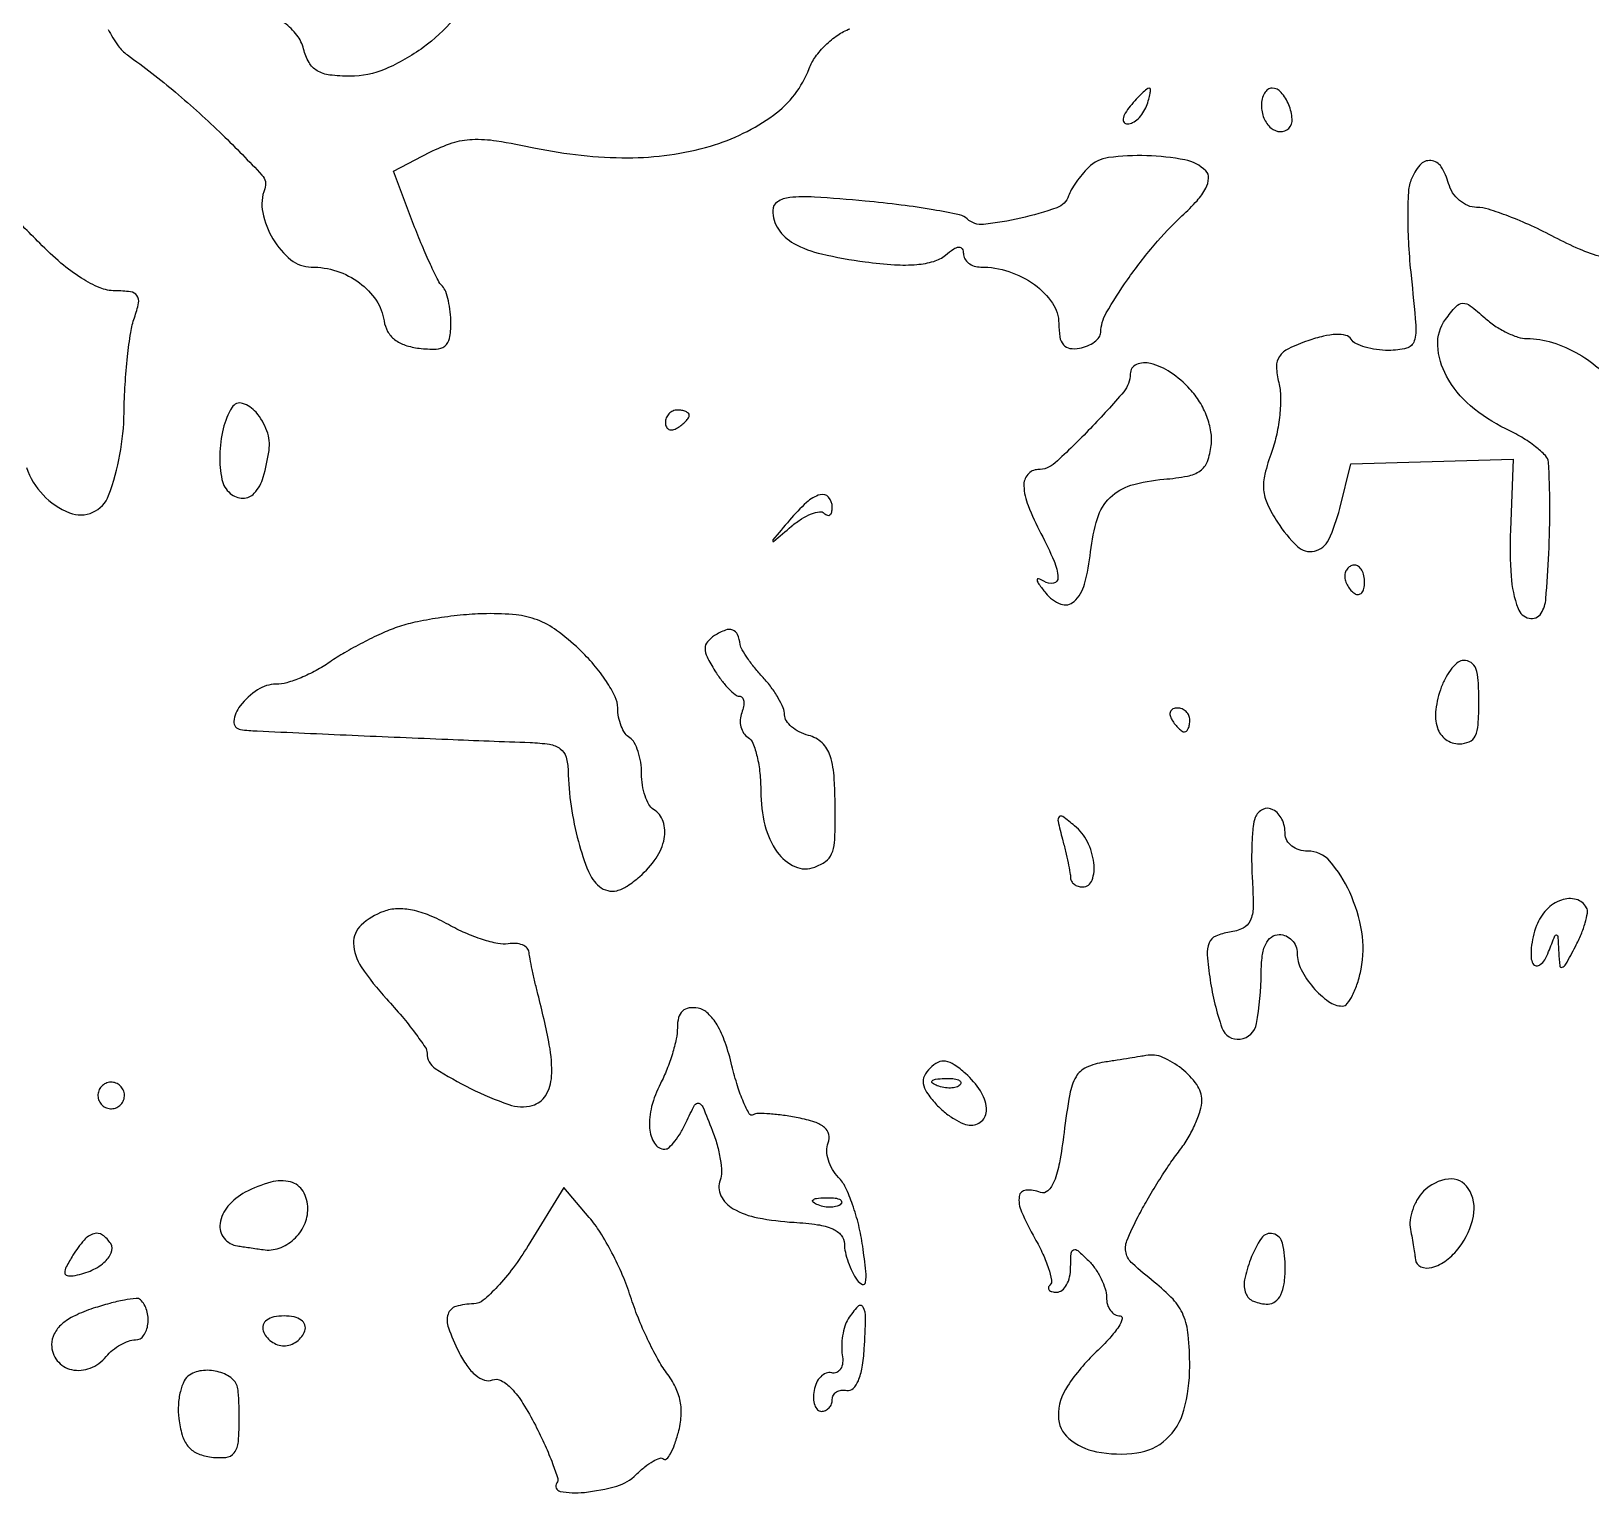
# Model space of a CAD drawing. Extents: x 0 to 5034, y 0 to 2560.
# Drawn here: x 664.8 to 795.6, y 1264.2 to 1386.8 of the extents above; entities that cross this region are included whole.
import ezdxf

# ---------------------------------------------------------------- set-up
doc = ezdxf.new("R2010")
doc.units = 0

msp = doc.modelspace()

# ---------------------------------------------------------------- linework, layer by layer
for points in [[(700.20536, 1387.763709, -0.058571), (697.684899, 1385.423649, -0.057016), (694.488824, 1383.604791, -0.101212), (691.531683, 1383, -0.031092), (689.832408, 1383.105769, -0.102315), (688.774405, 1383.46609, -0.13155), (688.095927, 1384.156017, -0.067484), (687.641965, 1385.290389, 0.103544), (687.07699, 1386.453267, 0.071204), (686.021422, 1387.476854, 0.050388)], [(671.237528, 1386.932355, 0.028596), (672.08813, 1385.566402, 0.084662), (672.864701, 1384.78618, -0.020262), (676.904788, 1381.654921, -0.01828), (680.824151, 1378.101879, -0.010409), (684.151367, 1374.718355, -0.288258), (684.381595, 1373.552036, 0.142355), (684.215852, 1371.574026, 0.084697), (685.073155, 1369.351868, 0.087668), (686.579556, 1367.606639, 0.172642), (688.28412, 1367, -0.078941), (690.424704, 1366.659921, -0.0808), (692.335626, 1365.673896, -0.08656), (693.732395, 1364.20577, -0.111704), (694.395312, 1362.472605, 0.093359), (694.692509, 1361.602134, 0.09901), (695.281825, 1360.920055, 0.084999), (696.169162, 1360.445319, 0.050868), (697.339499, 1360.183578, 0.033055), (698.761389, 1360.109158, 0.164082), (699.5058, 1360.371697, 0.184753), (699.889285, 1361.009876, 0.043953), (700, 1362.266911, 0.027001), (699.947528, 1363.237852, 0.029286), (699.790663, 1364.171076, 0.030562), (699.562414, 1364.946717, 0.109965), (699.287363, 1365.379304, -0.079432), (698.922932, 1365.882433, -0.008305), (698.28515, 1367.196941, -0.010131), (697.578803, 1368.800747, -0.007952), (696.876298, 1370.56628), (695.17787, 1375.04062), (698.241078, 1376.624666, -0.040695), (700.115229, 1377.408013, -0.068679), (701.788805, 1377.708089, -0.049735), (703.82766, 1377.587424, -0.012653), (707.088612, 1376.981195, 0.052044), (714.833973, 1376.164002, 0.071038), (721.774014, 1377.147052, 0.08679), (727.070981, 1379.743098, 0.145676), (730.056747, 1383.649256, -0.066112), (730.588349, 1384.633185, -0.042535), (731.437232, 1385.616011, -0.04221), (732.451534, 1386.451454, -0.060402), (733.482067, 1386.993182, 0.048251)], [(796.583208, 1367.833215, -0.031243), (794.678147, 1368.505324, -0.021767), (792.619716, 1369.487403, 0.014556), (790.676295, 1370.449251, 0.016123), (788.744604, 1371.261925, 0.015648), (787.060492, 1371.847619, 0.075996), (786.063717, 1372, -0.100839), (785.324983, 1372.150517, -0.075741), (784.617324, 1372.5875, -0.072827), (784.047614, 1373.235735, -0.08013), (783.710251, 1374, 0.078431), (783.097187, 1375.401636, 0.232941), (782.224405, 1375.929821, 0.243753), (781.305865, 1375.550441, 0.083826), (780.551609, 1374.273894, 0.078833), (780.332457, 1373.240974, 0.013229), (780.281175, 1371.211876, 0.014198), (780.35247, 1368.802456, 0.012178), (780.561117, 1366.273894, -0.005332), (780.9604, 1362.12837, -0.09461), (780.82244, 1360.797611, -0.263312), (780.187255, 1360.189164, -0.062322), (778.675514, 1360, -0.033883), (777.653926, 1360.069308, -0.038919), (776.698589, 1360.276206, -0.042576), (775.934071, 1360.578179, -0.139888), (775.536912, 1360.940275, 0.198272), (775.094797, 1361.259762, 0.067244), (774.289598, 1361.340553, 0.049333), (773.205799, 1361.195698, 0.026), (771.900786, 1360.815569, 0.027891), (770.280027, 1360.147081, 0.129971), (769.517044, 1359.49728, 0.163258), (769.267567, 1358.639996, 0.051403), (769.460657, 1357.300732, -0.059275), (769.611469, 1356.124242, -0.0278), (769.540029, 1354.589108, -0.027075), (769.284804, 1352.968715, -0.034167), (768.867418, 1351.509895, 0.026101), (768.295224, 1349.625401, 0.081256), (768.188943, 1348.307009, 0.089181), (768.511447, 1347.092775, 0.03565), (769.352705, 1345.584457, 0.055753), (771.023049, 1343.566506, 0.252048), (772.445213, 1343.166523, 0.232472), (773.648123, 1344.132271, 0.048867), (774.573635, 1346.75), (775.5, 1350.5), (782.318313, 1350.690654), (789.136626, 1350.881309), (788.89316, 1344.915808, 0.027628), (788.948853, 1341.062306, 0.071357), (789.533183, 1338.349639, 0.250967), (790.455736, 1337.533319, 0.323038), (791.47126, 1337.953498, 0.11933), (791.871098, 1339.176249, 0.007643), (792.110258, 1342.954361, 0.012112), (792.206839, 1347.027425, 0.017364), (792.079616, 1350.636059, 0.178915), (791.83493, 1351.178072, 0.032337), (790.995814, 1351.926015, 0.031262), (789.847153, 1352.713304, 0.023826), (788.501879, 1353.432084, -0.067366), (785.550927, 1355.355328, -0.089094), (783.535183, 1357.843164, -0.112771), (782.800902, 1360.409829, -0.173052), (783.452533, 1362.604198, -0.024882), (784.332559, 1363.689948, -0.202608), (784.898534, 1363.956477, -0.177446), (785.527422, 1363.754384, -0.018353), (786.738422, 1362.736725, 0.037161), (787.592566, 1362.072072, 0.032825), (788.570868, 1361.510163, 0.034293), (789.523104, 1361.121882, 0.079823), (790.281688, 1361, -0.077079), (792.413601, 1360.669384, -0.05364), (794.646712, 1359.685809, -0.055784), (796.467173, 1358.348664, -0.143486)], [(664.394207, 1350.186583, 0.222327), (668.013549, 1346.375059, 0.419892), (671.284761, 1347.841211, 0.085285), (672.580198, 1354.793835, -0.011794), (672.668684, 1357.143459, -0.011818), (672.867853, 1359.484752, -0.011712), (673.137531, 1361.517103, -0.045258), (673.44683, 1362.75, 0.031997), (673.791933, 1363.985975, 0.211693), (673.662091, 1364.598409, 0.208198), (673.119057, 1364.919597, 0.030907), (671.819579, 1365, -0.100424), (670.560856, 1365.255388, -0.041009), (669.007153, 1366.068862, -0.034871), (667.286337, 1367.334141, -0.023398), (665.5, 1369, 0.015133), (662.609389, 1371.786359, 0.116147)]]:
    msp.add_lwpolyline(points, format="xyb")
for points in [[(757, 1380.5, 0.035237), (756.57205, 1379.903434, 0.100348), (756.396714, 1379.425778, 0.22275), (756.484197, 1379.128897, 0.214681), (756.770566, 1379, 0.125677), (757.201557, 1379.11007, 0.064053), (757.656816, 1379.440625, 0.05745), (758.065988, 1379.926337, 0.054778), (758.361626, 1380.5, 0.019009), (758.557685, 1381.075405, 0.034664), (758.666459, 1381.559375, 0.044074), (758.688496, 1381.904913, 0.407084), (758.59106, 1382, 0.176553), (758.395857, 1381.928855, 0.014236), (757.980891, 1381.559375, 0.017822), (757.50208, 1381.074599, 0.012711)], [(768, 1380.559017, 0.09848), (768.213704, 1379.484534, 0.119858), (768.817565, 1378.658465, 0.164168), (769.58897, 1378.354327, 0.211971), (770.291619, 1378.624952, 0.218914), (770.58367, 1379.414306, 0.079214), (770.298867, 1380.605117, 0.079209), (769.65787, 1381.648401, 0.218838), (768.893011, 1382, 0.15858), (768.552406, 1381.889187, 0.097032), (768.262322, 1381.576711, 0.078855), (768.066453, 1381.110074, 0.060079)], [(753.486645, 1375.343788, 0.023669), (752.959681, 1374.764424, 0.02002), (752.457973, 1374.105425, 0.020492), (752.048943, 1373.466852, 0.051788), (751.821651, 1372.964953, -0.231966), (750.8387, 1371.966589, -0.028445), (747.807761, 1371.093609, -0.028727), (744.693387, 1370.571436, -0.220973), (743.327263, 1371.033686, 0.139827), (742.67706, 1371.374986, 0.008247), (740.466446, 1371.797908, 0.01193), (737.779117, 1372.200423, 0.008476), (734.75, 1372.528438, 0.005965), (730.498608, 1372.864931, 0.042137), (728.427803, 1372.829372, 0.119433), (727.392862, 1372.464284, 0.253724), (727, 1371.739932, 0.148749), (727.475675, 1370.176395, 0.119116), (728.777926, 1368.980102, 0.070966), (731.10809, 1368.091811, 0.022661), (734.768364, 1367.43634, 0.016745), (737.216353, 1367.194682, 0.036947), (739.093721, 1367.21148, 0.049741), (740.506755, 1367.471834, 0.103142), (741.493366, 1367.994494, -0.025035), (742.185906, 1368.512994, -0.127658), (742.635932, 1368.671509, -0.298883), (742.897269, 1368.530046, -0.124079), (743, 1368.122445, 0.128573), (743.111923, 1367.69439, 0.100725), (743.426803, 1367.329718, 0.089133), (743.897832, 1367.084514, 0.075687), (744.452947, 1367, -0.079158), (746.818072, 1366.623201, -0.077669), (748.966083, 1365.529379, -0.087306), (750.474558, 1363.975579, -0.150222), (751, 1362.266161, 0.040306), (751.09084, 1361.141111, 0.135651), (751.396404, 1360.476234, 0.182092), (751.936673, 1360.173949, 0.085238), (752.75, 1360.190371, 0.051099), (753.421336, 1360.392434, 0.061552), (753.993572, 1360.718118, 0.072712), (754.386748, 1361.111403, 0.154652), (754.525991, 1361.513695, -0.125673), (754.988054, 1363.142736, -0.020639), (756.762802, 1365.925719, -0.023329), (759.008091, 1368.845108, -0.03043), (761.336808, 1371.280061, 0.022734), (762.604613, 1372.565526, 0.061406), (763.338103, 1373.614174, 0.105652), (763.573327, 1374.440948, 0.216296), (763.341219, 1375.058781, 0.15059), (761.582677, 1375.988794, 0.039675), (758.381096, 1376.336633, 0.039264), (755.184374, 1376.178024, 0.165829)], [(757, 1358.033659, -0.178273), (756.448521, 1356.536092, -0.015327), (753.662705, 1353.462538, -0.014982), (750.692314, 1350.559951, -0.188147), (749.256925, 1350, 0.222641), (748.39535, 1349.596347, 0.187386), (748.07154, 1348.632305, 0.083642), (748.429284, 1346.980831, 0.025132), (749.506161, 1344.635693, -0.01762), (750.604474, 1342.335592, -0.087576), (750.937437, 1340.948271, -0.381767), (750.568072, 1340.480646, -0.180387), (749.75, 1340.632941, 0.049001), (749.302509, 1340.845292, 0.570862), (749.182434, 1340.745727, 0.120053), (749.32979, 1340.395145, 0.011232), (749.907618, 1339.649577, 0.12923), (751.165012, 1338.72898, 0.287521), (752.284619, 1338.938499, 0.142951), (753.162919, 1340.397486, 0.037234), (753.667535, 1343.116898, -0.047752), (754.247302, 1345.91269, -0.123659), (755.308618, 1347.659483, -0.125134), (757.060438, 1348.685388, -0.049479), (759.826112, 1349.194172, 0.02462), (761.801484, 1349.457014, 0.10955), (762.872983, 1349.90971, 0.149854), (763.474127, 1350.691787, 0.060464), (763.793701, 1352.014531, 0.069673), (763.766981, 1353.183826, 0.049596), (763.428243, 1354.451656, 0.047496), (762.823252, 1355.687905, 0.050039), (762.004746, 1356.764531, 0.056209), (760.382707, 1358.154415, 0.087175), (758.705322, 1358.908042, 0.164696), (757.515327, 1358.8149, 0.300108)], [(681.641212, 1355.228486, 0.080331), (680.896807, 1353.43416, 0.052972), (680.613093, 1351.213836, 0.05477), (680.793425, 1349.174227, 0.171774), (681.48783, 1348.0101, 0.169406), (682.556161, 1347.611512, 0.217866), (683.507524, 1348.022241, 0.112918), (684.261053, 1349.371488, 0.036893), (684.74071, 1351.614251, 0.121711), (684.568347, 1353.245238, 0.090586), (683.652528, 1354.814763, 0.141287), (682.521045, 1355.55802, 0.341885)], [(718, 1353.940983, 0.108972), (718.078288, 1353.586039, 0.182303), (718.29375, 1353.3746, 0.161196), (718.6179, 1353.343488, 0.082592), (719, 1353.5, 0.029505), (719.382774, 1353.768994, 0.035638), (719.70625, 1354.066025, 0.038439), (719.934461, 1354.34829, 0.151918), (720, 1354.559017, 0.210953), (719.92554, 1354.727648, 0.081139), (719.70625, 1354.870461, 0.061769), (719.382849, 1354.967655, 0.042167), (719, 1355, 0.105053), (718.618444, 1354.918938, 0.099167), (718.29375, 1354.688914, 0.09642), (718.076123, 1354.345238, 0.093332)], [(728.404988, 1345.75, 0.000386), (727.019445, 1344.110957, 0.266324), (726.999475, 1344.001485, 0.523313), (727.069817, 1343.982287, 0.000492), (728.581152, 1345.252182, -0.032794), (729.427036, 1345.874419, -0.048385), (730.247439, 1346.293186, -0.060208), (730.929532, 1346.47099, -0.234177), (731.331152, 1346.335515, 0.109963), (731.585578, 1346.173742, 0.251921), (731.803526, 1346.205849, 0.175975), (731.952847, 1346.432486, 0.058615), (732, 1346.833333, 0.17684), (731.687294, 1347.68983, 0.299328), (730.98259, 1347.89935, 0.113307), (729.844065, 1347.249981, 0.031073)], [(775, 1341.059017, 0.076861), (775.061561, 1340.660916, 0.053298), (775.244792, 1340.243158, 0.05288), (775.514519, 1339.869696, 0.071639), (775.833333, 1339.603006, 0.16277), (776.149103, 1339.528782, 0.190804), (776.421875, 1339.66697, 0.124167), (776.606344, 1340.023273, 0.05773), (776.666667, 1340.543989, 0.055286), (776.604892, 1341.100961, 0.074868), (776.421875, 1341.572297, 0.094314), (776.151276, 1341.888458, 0.170324), (775.833333, 1342, 0.112153), (775.515437, 1341.927786, 0.100145), (775.244792, 1341.723586, 0.094392), (775.063221, 1341.418314, 0.087308)], [(695.5, 1336.778468, 0.021452), (694.158982, 1336.237218, 0.012582), (692.601529, 1335.481658, 0.012571), (691.079242, 1334.646109, 0.020863), (689.84563, 1333.857415, -0.028925), (688.693149, 1333.14649, -0.02605), (687.42605, 1332.545616, -0.026961), (686.232227, 1332.127598, -0.070843), (685.336176, 1332, 0.146718), (683.787639, 1331.535607, 0.080618), (682.318546, 1330.18446, 0.142467), (681.794071, 1328.883739, 0.409022), (682.345611, 1328.196469, 0.01807), (683.741918, 1328.081892, 0.000285), (691.713532, 1327.721589, 0.000866), (699.755852, 1327.376642, 0.001374), (706.644213, 1327.112099, -0.029383), (708.273917, 1326.957819, -0.121516), (709.180351, 1326.579935, -0.163395), (709.660353, 1325.89322, -0.066133), (709.837863, 1324.75, 0.030769), (710.087747, 1321.763856, 0.029623), (710.703266, 1318.792072, 0.029585), (711.53674, 1316.298841, 0.124716), (712.458445, 1315.034488, 0.112225), (713.154457, 1314.681629, 0.122394), (713.911513, 1314.680025, 0.085748), (714.786333, 1315.062889, 0.032721), (715.849666, 1315.869616, 0.065007), (717.212914, 1317.40366, 0.09911), (717.903013, 1319.039958, 0.132834), (717.812888, 1320.478088, 0.174364), (717, 1321.5, -0.128561), (716.615613, 1321.903211, -0.04604), (716.29375, 1322.636189, -0.041947), (716.073871, 1323.542916, -0.038534), (716, 1324.5, 0.038534), (715.926129, 1325.457084, 0.041947), (715.70625, 1326.363811, 0.04604), (715.384387, 1327.096789, 0.128561), (715, 1327.5, -0.109252), (714.61653, 1327.872743, -0.050689), (714.29375, 1328.491761, -0.04684), (714.074098, 1329.239411, -0.048072), (714, 1330.008331, 0.113807), (713.785451, 1330.938718, 0.032252), (713.045313, 1332.238133, 0.030707), (711.993864, 1333.63966, 0.028193), (710.75, 1334.944687, 0.029368), (708.87106, 1336.50907, 0.067457), (707.259797, 1337.391126, 0.06705), (705.465766, 1337.815463, 0.028726), (703, 1337.916425, 0.019046), (701.057477, 1337.810253, 0.014473), (698.940625, 1337.551493, 0.014694), (696.966876, 1337.192401, 0.032853)], [(722.12887, 1336.079646, 0.076256), (721.522222, 1335.562639, 0.181817), (721.320643, 1335.015652, 0.115566), (721.49407, 1334.296803, 0.022854), (722.148377, 1333.134019, 0.022786), (722.711983, 1332.316899, 0.02965), (723.303478, 1331.626868, 0.030176), (723.84613, 1331.128865, 0.17222), (724.209162, 1331, -0.232602), (724.441577, 1330.885695, -0.130927), (724.565679, 1330.589088, -0.081602), (724.553501, 1330.137269, -0.044183), (724.400442, 1329.601151, 0.078162), (724.27569, 1329.017004, 0.076891), (724.33511, 1328.419289, 0.081902), (724.564485, 1327.900093, 0.109884), (724.931826, 1327.542134, -0.163924), (725.345315, 1327.043444, -0.033944), (725.686224, 1325.939209, -0.032322), (725.921648, 1324.542285, -0.02559), (726, 1323.012412, 0.061062), (726.348961, 1320.165628, 0.093934), (727.38356, 1317.917237, 0.133226), (728.871435, 1316.69592, 0.199807), (730.528939, 1316.649478, 0.063686), (731.439724, 1317.139509, 0.133194), (731.945156, 1317.757978, 0.087631), (732.187191, 1318.723918, 0.017676), (732.25, 1320.5, 0.011946), (732.164716, 1324.068966, 0.063761), (731.8258, 1325.984352, 0.129025), (731.140915, 1327.07892, 0.125471), (730, 1327.710251, -0.052637), (729.235039, 1327.999018, -0.060954), (728.5875, 1328.430603, -0.07074), (728.147595, 1328.93226, -0.145683), (728, 1329.42807, 0.100778), (727.879939, 1330.017689, 0.03029), (727.469474, 1330.841355, 0.029007), (726.885167, 1331.731496, 0.027795), (726.193955, 1332.561439, -0.016787), (725.494431, 1333.36474, -0.019479), (724.885941, 1334.175339, -0.018869), (724.428183, 1334.893862, -0.099712), (724.277289, 1335.333333, 0.065104), (724.053915, 1336.166309, 0.214302), (723.649816, 1336.547744, 0.179271), (723.03838, 1336.535247, 0.044621)], [(783.099177, 1331.75, 0.056069), (782.632463, 1329.874325, 0.110249), (782.766516, 1328.350785, 0.158725), (783.467268, 1327.37376, 0.159784), (784.606989, 1327, 0.100949), (785.447624, 1327.171469, 0.184416), (785.944577, 1327.650624, 0.094118), (786.189825, 1328.60626, 0.015884), (786.25, 1330.5, 0.014084), (786.198568, 1332.325559, 0.073842), (785.995907, 1333.306419, 0.159715), (785.599021, 1333.809522, 0.147588), (784.967776, 1334, 0.167284), (784.512815, 1333.843402, 0.053737), (783.993082, 1333.339062, 0.046685), (783.495323, 1332.611108, 0.037658)], [(760.5, 1329, 0.029505), (760.768994, 1328.617226, 0.035638), (761.066025, 1328.29375, 0.038439), (761.34829, 1328.065539, 0.151918), (761.559017, 1328, 0.210953), (761.727648, 1328.07446, 0.081139), (761.870461, 1328.29375, 0.061769), (761.967655, 1328.617151, 0.042167), (762, 1329, 0.105053), (761.918938, 1329.381556, 0.099167), (761.688914, 1329.70625, 0.09642), (761.345238, 1329.923877, 0.093332), (760.940983, 1330, 0.108972), (760.586039, 1329.921712, 0.182303), (760.3746, 1329.70625, 0.161196), (760.343488, 1329.3821, 0.082592)], [(751.31293, 1319, -0.006262), (751.566522, 1317.987865, -0.007165), (751.782897, 1317.014062, -0.006539), (751.943598, 1316.184, -0.040009), (751.986345, 1315.75, 0.131424), (752.068464, 1315.463944, 0.098539), (752.289739, 1315.220313, 0.086425), (752.616858, 1315.056371, 0.07317), (753, 1315, 0.31727), (753.799567, 1315.564145, 0.118673), (753.952378, 1317.005069, 0.084302), (753.405358, 1318.781033, 0.104602), (752.326585, 1320.127555, 0.013599), (751.33265, 1320.89849, 0.385293), (751.034175, 1320.867634, 0.244375), (750.940765, 1320.506184, 0.007891)], [(767.488252, 1320.813382, 0.065406), (767.310731, 1320.060459, 0.013808), (767.21162, 1318.710868, 0.01424), (767.184369, 1317.127829, 0.013081), (767.245315, 1315.500212, -0.017159), (767.310453, 1313.275684, -0.104014), (767.068779, 1312.154602, -0.179071), (766.460367, 1311.532148, -0.075364), (765.322613, 1311.190176, 0.065266), (764.171452, 1310.869252, 0.198505), (763.613417, 1310.301374, 0.117253), (763.458537, 1309.285538, 0.016963), (763.70285, 1307.189965, 0.045797), (764.693733, 1303.167256, 0.355934), (766.223886, 1302.22099, 0.326344), (767.595823, 1303.527429, 0.043588), (767.984687, 1307.75, -0.029305), (768.077171, 1309.208996, -0.078759), (768.36282, 1310.205781, -0.12706), (768.840278, 1310.785402, -0.158554), (769.5, 1311, -0.103894), (770.072357, 1310.879773, -0.098961), (770.559375, 1310.538393, -0.09673), (770.885751, 1310.028401, -0.094386), (771, 1309.428571, 0.12), (771.332297, 1308.063943, 0.058041), (772.344007, 1306.564853, 0.05876), (773.632653, 1305.379217, 0.157894), (774.803571, 1305, 0.234176), (775.209427, 1305.201112, 0.04586), (775.6545, 1305.912569, 0.039958), (776.06432, 1306.916734, 0.027561), (776.371324, 1308.106618, 0.090716), (776.422593, 1311.221272, 0.065385), (775.409577, 1314.5543, 0.072029), (773.748776, 1317.148498, 0.217729), (771.886059, 1318, -0.074814), (771.165433, 1318.108432, -0.08866), (770.55403, 1318.423289, -0.100678), (770.145311, 1318.891458, -0.129981), (770, 1319.440983, 0.109347), (769.727697, 1320.671225, 0.160115), (768.975291, 1321.473724, 0.240244), (768.119754, 1321.498129, 0.193769)], [(791.085189, 1311.75, 0.03223), (790.800685, 1310.820102, 0.035011), (790.647678, 1309.886686, 0.037469), (790.633457, 1309.077841, 0.120347), (790.789916, 1308.566376, 0.230013), (791.065804, 1308.384743, 0.197826), (791.404379, 1308.475007, 0.096905), (791.772387, 1308.889185, 0.040018), (792.102217, 1309.566376, -0.002682), (792.624171, 1310.878473, -0.327363), (792.76848, 1310.967763, -0.375737), (792.878714, 1310.854832, -0.002999), (792.944457, 1309.5, 0.016092), (793.028118, 1308.381659, 0.484571), (793.236208, 1308.250765, 0.182134), (793.543229, 1308.510042, 0.005528), (794.353593, 1310, 0.023012), (794.831411, 1311.012151, 0.029361), (795.171872, 1311.985938, 0.029925), (795.353564, 1312.806902, 0.162846), (795.279835, 1313.25, 0.206681), (794.413892, 1313.943734, 0.15401), (793.176284, 1313.896918, 0.116941), (791.923752, 1313.082989, 0.100429)], [(694.365427, 1312.939477, 0.097145), (692.474563, 1311.785387, 0.218439), (691.836237, 1310.27137, 0.142004), (692.480487, 1308.282405, 0.036587), (694.593737, 1305.606836, -0.01052), (695.898533, 1304.120991, -0.014599), (696.99941, 1302.732514, -0.011042), (697.845576, 1301.54499, -0.150371), (698, 1301.043125, 0.254505), (698.691656, 1299.772315, 0.028405), (701.658818, 1298.08466, 0.031593), (704.858583, 1296.742424, 0.148527), (706.828224, 1296.66533, 0.195188), (707.957382, 1297.508334, 0.123906), (708.444947, 1299.099099, 0.060559), (708.259239, 1301.743226, 0.014907), (707.303316, 1306, -0.005101), (707.050586, 1307.030469, -0.005199), (706.820597, 1308.059375, -0.005059), (706.63913, 1308.957354, -0.021423), (706.559091, 1309.5, 0.167792), (706.391452, 1309.859731, 0.103098), (706.000804, 1310.125129, 0.081109), (705.4436, 1310.255252, 0.058398), (704.804546, 1310.223843, -0.09295), (703.947756, 1310.240631, -0.026437), (702.654573, 1310.58163, -0.02565), (701.207255, 1311.129666, -0.024629), (699.803314, 1311.829639, 0.029706), (698.210564, 1312.603667, 0.047946), (696.770091, 1313.044758, 0.057363), (695.486534, 1313.156359, 0.081792)], [(719, 1303.187631, -0.052021), (718.901635, 1302.244763, -0.021456), (718.582619, 1300.999573, -0.020951), (718.12309, 1299.68212, -0.025274), (717.57913, 1298.489885, 0.056341), (716.843356, 1296.570241, 0.080589), (716.675009, 1294.757858, 0.121645), (717.082678, 1293.486555, 0.260243), (717.954174, 1293, 0.191545), (718.305803, 1293.139836, 0.03584), (718.783661, 1293.660938, 0.033775), (719.284539, 1294.388434, 0.025242), (719.738532, 1295.25, -0.011627), (720.452289, 1296.698822, -0.36142), (720.796077, 1296.842624, -0.222488), (721.13626, 1296.534928, -0.00573), (721.932161, 1294.577551, -0.026176), (722.33666, 1293.366665, -0.02787), (722.602569, 1292.145081, -0.028936), (722.710573, 1291.076705, -0.102684), (722.600255, 1290.400664, 0.209357), (722.661113, 1289.088427, 0.149015), (723.68314, 1288.002184, 0.082953), (725.754951, 1287.235403, 0.032513), (728.788624, 1286.857474, -0.020193), (730.767954, 1286.660243, -0.065971), (732.033247, 1286.308088, -0.117777), (732.747363, 1285.778974, -0.173922), (733.015313, 1285.054492, 0.053359), (733.097652, 1284.350711, 0.029259), (733.339107, 1283.516007, 0.028825), (733.686941, 1282.688037, 0.040587), (734.096087, 1282, 0.137869), (734.525233, 1281.653551, 0.488278), (734.789745, 1281.799186, 0.066811), (734.814007, 1282.745525, 0.007801), (734.553111, 1284.849092, 0.024897), (734.214972, 1286.618922, 0.025135), (733.703385, 1288.340655, 0.025924), (733.106652, 1289.788569, 0.08587), (732.514827, 1290.62803, -0.065186), (732.01025, 1291.28464, -0.05903), (731.671196, 1292.070967, -0.062609), (731.540129, 1292.862381, -0.101717), (731.650762, 1293.532284, 0.145989), (731.704478, 1294.233284, 0.167633), (731.357473, 1294.804855, 0.095528), (730.529953, 1295.259633, 0.028668), (729.132311, 1295.623538, 0.014599), (727.900851, 1295.832645, 0.018436), (726.751528, 1295.950442, 0.016727), (725.796987, 1295.980823, 0.123393), (725.358569, 1295.870192, -0.40767), (725.031195, 1295.964854, -0.027156), (724.553023, 1296.928007, -0.026962), (724.049901, 1298.295241, -0.015438), (723.58453, 1299.991109, 0.024441), (723.007186, 1301.955765, 0.049193), (722.330112, 1303.420489, 0.066878), (721.573407, 1304.385766, 0.147244), (720.75, 1304.814433, 0.078513), (719.978126, 1304.838292, 0.157055), (719.430931, 1304.582441, 0.144099), (719.106279, 1304.035445, 0.062434)], [(754.814434, 1300.289963, 0.06788), (753.308439, 1299.845168, 0.158683), (752.448981, 1299.06437, 0.086863), (751.922313, 1297.600154, 0.011924), (751.441727, 1294.379894, -0.013531), (751.056985, 1291.857407, -0.048973), (750.614502, 1290.296832, -0.103642), (750.092939, 1289.501972, -0.295681), (749.475058, 1289.371197, 0.108103), (748.237436, 1289.559561, 0.360604), (747.682657, 1289.035944, 0.135908), (747.875813, 1287.74087, 0.023389), (749, 1285.5, -0.020041), (749.668628, 1284.189173, -0.029724), (750.137367, 1282.988408, -0.029543), (750.389864, 1282.014497, -0.250024), (750.262451, 1281.595784, 0.133924), (750.133435, 1281.37, 0.259855), (750.184387, 1281.175012, 0.152172), (750.426251, 1281.041397, 0.050715), (750.833333, 1281, 0.172744), (751.278489, 1281.158527, 0.093682), (751.657292, 1281.608482, 0.074056), (751.913581, 1282.278993, 0.054367), (752, 1283.071429, -0.015801), (752.037548, 1284.259279, -0.293958), (752.25, 1284.547619, -0.279599), (752.610465, 1284.481543, -0.014708), (753.5, 1283.642857, -0.045706), (754.074073, 1282.953005, -0.037117), (754.559375, 1282.121875, -0.03846), (754.892467, 1281.281635, -0.075276), (755, 1280.571429, 0.071402), (755.086197, 1279.970899, 0.086701), (755.337317, 1279.461607, 0.100339), (755.710416, 1279.121124, 0.135753), (756.148314, 1279, -0.498582), (756.330964, 1278.757615, -0.077005), (756.034494, 1278.116195, -0.038219), (755.277843, 1277.147412, -0.017152), (754.148314, 1275.991302, 0.054456), (751.72926, 1273.115018, 0.149167), (750.967371, 1270.601482, 0.222028), (751.848025, 1268.725052, 0.125052), (754.163711, 1267.617258, 0.082505), (757.549787, 1267.506294, 0.15337), (760.016256, 1268.656172, 0.142035), (761.50222, 1271.090771, 0.067034), (761.990926, 1274.773053, 0.022495), (761.867126, 1277.410607, 0.076798), (761.451244, 1279.072702, 0.089134), (760.590685, 1280.396925, 0.037065), (759.013967, 1281.844217, -0.016762), (757.177985, 1283.397085, -0.149758), (756.642856, 1284.294038, -0.160068), (756.720981, 1285.308916, -0.019898), (757.664437, 1287.344217, -0.013012), (758.419265, 1288.726334, -0.008631), (759.353364, 1290.273541, -0.00869), (760.313224, 1291.745648, -0.016709), (761.141395, 1292.884859, 0.032739), (761.852751, 1293.932362, 0.028954), (762.454035, 1295.106715, 0.030083), (762.870848, 1296.230503, 0.07389), (763, 1297.099675, 0.156048), (762.580448, 1298.411248, 0.069224), (761.318187, 1299.746178, 0.06881), (759.72671, 1300.695271, 0.146532), (758.315741, 1300.850168, -0.004897), (757.843661, 1300.768229, -0.000852), (756.950739, 1300.623802, -0.000926), (755.902428, 1300.458063, -0.000829)], [(740.2, 1299.8, 0.082322), (739.725224, 1299.136542, 0.154336), (739.627214, 1298.490664, 0.112405), (739.917595, 1297.762651, 0.033053), (740.668641, 1296.813654, 0.036663), (741.395999, 1296.119644, 0.035732), (742.222931, 1295.532761, 0.037952), (743.023937, 1295.125965, 0.098831), (743.654988, 1295, 0.21444), (744.617125, 1295.432532, 0.211473), (744.939704, 1296.44294, 0.118666), (744.422543, 1297.886517, 0.063837), (743.186346, 1299.331359, 0.033053), (742.237349, 1300.082405, 0.112405), (741.509336, 1300.372786, 0.154336), (740.863458, 1300.274776, 0.082322)], [(670.552786, 1298.08541, 0.099038), (670.401684, 1297.679226, 0.097945), (670.417584, 1297.244476, 0.097945), (670.597789, 1296.848514, 0.099038), (670.91459, 1296.552786, 0.099038), (671.320774, 1296.401684, 0.097945), (671.755524, 1296.417584, 0.097945), (672.151486, 1296.597789, 0.099038), (672.447214, 1296.91459, 0.099038), (672.598316, 1297.320774, 0.097945), (672.582416, 1297.755524, 0.097945), (672.402211, 1298.151486, 0.099038), (672.08541, 1298.447214, 0.099038), (671.679226, 1298.598316, 0.097945), (671.244476, 1298.582416, 0.097945), (670.848514, 1298.402211, 0.099038)], [(742.729167, 1298.395833, -0.126455), (742.402231, 1298.202593, -0.060344), (741.916927, 1298.123424, -0.05415), (741.359369, 1298.160852, -0.051402), (740.8125, 1298.316886, -0.054073), (740.395823, 1298.538436, -0.470617), (740.37858, 1298.720685, -0.168741), (740.670344, 1298.862007, -0.018894), (741.416667, 1298.921053, -0.028489), (742.112848, 1298.910055, -0.077125), (742.592839, 1298.799335, -0.208169), (742.77538, 1298.614691, -0.296942)], [(682.746396, 1289.375108, 0.095367), (681.295591, 1288.219108, 0.142633), (680.632345, 1286.751676, 0.206805), (680.967874, 1285.523657, 0.19158), (682.106989, 1284.875, -0.000902), (682.537163, 1284.813995, -0.000399), (683.104865, 1284.731978, -0.000395), (683.706115, 1284.644138, -0.000533), (684.25, 1284.563648, 0.122355), (685.593193, 1284.692326, 0.101599), (686.826789, 1285.434319, 0.098781), (687.694026, 1286.624114, 0.108658), (688, 1288.015456, 0.135594), (687.601169, 1289.459101, 0.19711), (686.556218, 1290.241145, 0.132198), (684.889668, 1290.225104, 0.052581)], [(781.61524, 1289.472383, 0.064026), (781.088244, 1288.789871, 0.049478), (780.695426, 1287.935089, 0.050619), (780.486654, 1287.046432, 0.079762), (780.50979, 1286.264872, -0.003242), (780.644488, 1285.534179, -0.003193), (780.770404, 1284.798119, -0.003138), (780.87256, 1284.151814, -0.012207), (780.923489, 1283.75, 0.274276), (781.380404, 1283.132521, 0.167384), (782.312952, 1283.070259, 0.096639), (783.527813, 1283.668692, 0.067881), (784.607954, 1284.75, 0.112966), (785.792514, 1287.372034, 0.193409), (785.362535, 1289.698573, 0.290312), (783.690782, 1290.487346, 0.166812)], [(706.482422, 1284.90394, -0.021807), (705.224539, 1283.039204, -0.02865), (703.910982, 1281.461663, -0.028753), (702.708966, 1280.315357, -0.174814), (701.916667, 1280.018888, 0.067764), (700.421295, 1279.797091, 0.251282), (699.762798, 1279.152226, 0.164472), (699.788613, 1278.007063, 0.028552), (700.654939, 1275.989872, 0.036716), (701.341208, 1274.834914, 0.066832), (702.082374, 1274.028081, 0.092835), (702.815668, 1273.618689, 0.174349), (703.48569, 1273.632882, -0.221092), (704.223393, 1273.582066, -0.077282), (705.085869, 1272.915156, -0.050393), (706.046296, 1271.671562, -0.021297), (707.085222, 1269.832951, -0.011181), (707.903532, 1268.136247, -0.017051), (708.52952, 1266.625929, -0.011758), (708.965914, 1265.373601, -0.251065), (708.897864, 1265, 0.565377), (709.163965, 1264.286589, 0.072325), (711.197599, 1264.204715, 0.043749), (713.916719, 1264.73218, 0.127268), (715.552852, 1265.695709, -0.026185), (716.280453, 1266.350846, -0.041404), (716.973855, 1266.823115, -0.050302), (717.545582, 1267.074766, -0.282159), (717.856625, 1267, 0.424005), (718.100533, 1267.003937, 0.062288), (718.423965, 1267.449226, 0.04016), (718.770774, 1268.218594, 0.020476), (719.086598, 1269.231408, 0.047685), (719.317247, 1270.607847, 0.066342), (719.240209, 1271.853602, 0.066177), (718.839261, 1273.038012, 0.047161), (718.102937, 1274.231408, -0.036212), (717.352625, 1275.390017, -0.015088), (716.50509, 1277.049789, -0.014835), (715.700809, 1278.888825, -0.018592), (715.070566, 1280.640214, 0.02488), (714.40921, 1282.407994, 0.018293), (713.509846, 1284.297099, 0.018576), (712.524721, 1286.02543, 0.038681), (711.608595, 1287.275266), (709.464844, 1289.770105)], [(732.729167, 1288.395833, -0.126455), (732.402231, 1288.202593, -0.060344), (731.916927, 1288.123424, -0.05415), (731.359369, 1288.160852, -0.051402), (730.8125, 1288.316886, -0.054073), (730.395823, 1288.538436, -0.470617), (730.37858, 1288.720685, -0.168741), (730.670344, 1288.862007, -0.018894), (731.416667, 1288.921053, -0.028489), (732.112848, 1288.910055, -0.077125), (732.592839, 1288.799335, -0.208169), (732.77538, 1288.614691, -0.296942)], [(668.292053, 1284.096043, 0.01565), (667.727556, 1283.125828, 0.125945), (667.603357, 1282.629248, 0.347564), (667.791718, 1282.393679, 0.094798), (668.301506, 1282.374164, 0.060316), (669.732468, 1282.772126, 0.078926), (670.888689, 1283.479844, 0.111292), (671.507978, 1284.307575, 0.248492), (671.457295, 1285.069098, 0.104401), (670.770543, 1285.789307, 0.22871), (670.035597, 1285.901464, 0.142484), (669.224312, 1285.368413, 0.03706)], [(767.085189, 1283.75, 0.041188), (766.592634, 1282.030719, 0.143769), (766.694028, 1280.893124, 0.206614), (767.34912, 1280.233524, 0.095623), (768.559017, 1280, 0.164437), (769.171034, 1280.206871, 0.118321), (769.629918, 1280.770478, 0.077913), (769.911367, 1281.705864, 0.034204), (770, 1283, 0.05409), (769.771899, 1285.102374, 0.282906), (768.998346, 1285.904044, 0.315255), (768.01782, 1285.536154, 0.060003)], [(670, 1279.643836, 0.031919), (668.440916, 1279.021689, 0.068372), (667.359533, 1278.313154, 0.093484), (666.723791, 1277.507085, 0.12093), (666.5, 1276.595329, 0.170567), (666.972845, 1275.249558, 0.171636), (668.182321, 1274.499555, 0.148702), (669.738657, 1274.624526, 0.126342), (671.078757, 1275.594896, -0.048143), (671.620206, 1276.132528, -0.041486), (672.281003, 1276.587251, -0.043531), (672.955875, 1276.899045, -0.086662), (673.533961, 1277, 0.246639), (674.218794, 1277.359694, 0.121039), (674.578064, 1278.306594, 0.099805), (674.488227, 1279.467678, 0.134684), (673.945611, 1280.364892, 0.222473), (673.60646, 1280.477771, 0.01606), (672.602773, 1280.327478, 0.020083), (671.373348, 1280.051375, 0.013699)], [(733.333975, 1278.75, 0.06434), (733.054391, 1278.14312, 0.03544), (732.86591, 1277.346602, 0.034682), (732.787469, 1276.497991, 0.046521), (732.841579, 1275.727793, -0.063148), (732.865931, 1275.069638, -0.11232), (732.699829, 1274.556133, -0.155753), (732.375204, 1274.268401, -0.161949), (731.949457, 1274.227793, 0.147957), (731.475451, 1274.195622, 0.106331), (731.026944, 1273.905977, 0.087989), (730.672356, 1273.398626, 0.067055), (730.47132, 1272.75, 0.049231), (730.425518, 1272.080037, 0.077385), (730.531192, 1271.514062, 0.108043), (730.764462, 1271.137233, 0.203035), (731.088484, 1271, 0.108912), (731.436237, 1271.076658, 0.099759), (731.732242, 1271.29375, 0.095344), (731.930741, 1271.618216, 0.089971), (732, 1272, -0.130753), (732.096094, 1272.361184, -0.126015), (732.35989, 1272.632812, -0.10881), (732.757161, 1272.770021, -0.079435), (733.225157, 1272.75, 0.253352), (733.749133, 1272.909201, 0.096521), (734.185914, 1273.565628, 0.058249), (734.507911, 1274.692582, 0.024998), (734.683006, 1276.25, 0.009232), (734.796317, 1278.852708, 0.130706), (734.581177, 1279.751704, 0.515655), (734.139425, 1279.806664, 0.045575)], [(684.25, 1277.75, 0.087886), (684.509184, 1277.272249, 0.06965), (684.935938, 1276.867188, 0.06941), (685.459169, 1276.593688, 0.085974), (686, 1276.5, 0.085974), (686.540831, 1276.593688, 0.06941), (687.064062, 1276.867188, 0.06965), (687.490816, 1277.272249, 0.087886), (687.75, 1277.75, 0.162171), (687.750104, 1278.249077, 0.158614), (687.451282, 1278.653846, 0.105759), (686.848796, 1278.915359, 0.049736), (686, 1279, 0.049736), (685.151204, 1278.915359, 0.105759), (684.548718, 1278.653846, 0.158614), (684.249896, 1278.249077, 0.162171)], [(678.07924, 1274.048973, 0.140996), (677.626744, 1273.550488, 0.053364), (677.30088, 1272.658619, 0.047436), (677.135267, 1271.554445, 0.04196), (677.169924, 1270.391493, 0.042755), (677.447762, 1269.014661, 0.098389), (677.934291, 1268.081779, 0.115517), (678.683119, 1267.495903, 0.073335), (679.75, 1267.180449, 0.054112), (681.104674, 1267.135782, 0.215796), (681.816161, 1267.524683, 0.14215), (682.167209, 1268.448671, 0.020172), (682.25, 1270.5, 0.007153), (682.240847, 1271.139737, 0.005894), (682.213281, 1271.821697, 0.005958), (682.173128, 1272.447226, 0.015765), (682.125, 1272.893011, 0.190564), (681.647305, 1273.735734, 0.100383), (680.562674, 1274.298203, 0.090362), (679.234023, 1274.428926, 0.118402)]]:
    msp.add_lwpolyline(points, format="xyb", close=True)

doc.saveas('drawing.dxf')
